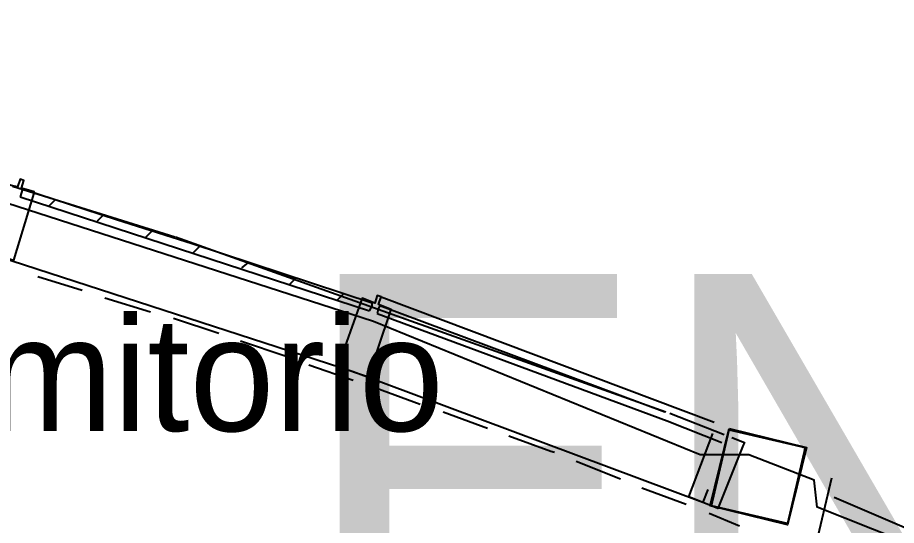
# Model space of a CAD drawing. Header units: feet. Extents: x -84 to 198, y -22 to 181.
# Drawn here: x 118.01 to 127.27, y 152.78 to 158.13 of the extents above; entities that cross this region are included whole.
import ezdxf
from ezdxf.enums import TextEntityAlignment as Align

# ---------------------------------------------------------------- set-up
doc = ezdxf.new("R2010")
doc.units = ezdxf.units.FT
for name, color, linetype in [('A-AREA-UNIDAD', 30, 'CONTINUOUS'), ('A-LINEA', 7, 'CONTINUOUS'), ('A-NOMBRE-ESPACIO', 2, 'CONTINUOUS'), ('A-TEXTO-PDF', 3, 'CONTINUOUS')]:
    doc.layers.add(name, color=color, linetype=linetype)

msp = doc.modelspace()

# ---------------------------------------------------------------- linework, layer by layer
at = {"layer": 'A-AREA-UNIDAD'}
msp.add_lwpolyline([(135.552, 150.1689), (133.952, 150.0622), (133.888, 150.7022), (130.272, 151.4489), (126.432, 152.9778), (126.4, 153.2622), (125.712, 153.5289), (125.2, 153.5289), (121.76, 154.9333), (117.68, 156.2489), (110.368, 158.1333)], dxfattribs=at)
at = {"layer": 'A-LINEA'}
for p, q in [((119.6678, 155.8221), (117.9592, 156.3547)), ((118.04, 156.2444), (121.72, 155.0444)), ((118.3467, 156.1511), (118.4133, 156.2178)), ((118.8533, 155.9911), (118.92, 156.0578)), ((119.36, 155.8178), (119.4267, 155.8844)), ((124.8383, 153.9785), (119.6761, 155.8195)), ((119.8667, 155.6578), (119.9333, 155.7244)), ((117.8133, 155.6178), (121.5467, 154.4044)), ((120.3733, 155.4978), (120.44, 155.5511)), ((118.6933, 155.2578), (118.2267, 155.4044)), ((120.88, 155.3244), (120.9467, 155.3911)), ((121.3867, 155.1644), (121.4533, 155.2311)), ((121.84, 155.1911), (125.3467, 153.8711)), ((119.4133, 155.0311), (118.9333, 155.1778)), ((120.1333, 154.8044), (119.6533, 154.9644)), ((120.84, 154.5644), (120.36, 154.7244)), ((121.5467, 154.3111), (121.08, 154.4711)), ((121.5467, 154.4044), (125.2267, 153.0311)), ((122.2533, 154.0578), (121.7867, 154.2311)), ((122.96, 153.8044), (122.4933, 153.9778)), ((125.4533, 153.7378), (124.88, 153.9644)), ((124.36, 153.2711), (123.8933, 153.4578)), ((124.4267, 144.1378), (126.5867, 153.2844)), ((125.0533, 153.0044), (124.5867, 153.1778)), ((125.28, 153.1644), (125.2267, 153.0311)), ((128.373, 152.3212), (126.6125, 153.0769)), ((125.6133, 152.7778), (125.2933, 152.9111))]:
    msp.add_line(p, q, dxfattribs=at)
for points in [[(118.1867, 156.2844), (118.1867, 156.2978), (118.0533, 156.3378), (118.0533, 156.3378), (118.08, 156.4178), (118.04, 156.4311), (118.0133, 156.3511), (117.9467, 156.3644), (117.8667, 156.3911), (117.6533, 155.6711), (117.9733, 155.5778), (118.1867, 156.2844)], [(119.8533, 155.7511), (119.0533, 156.0044), (118.0667, 156.3244), (118.0667, 156.3244), (118.04, 156.2444)], [(121.72, 155.0444), (121.7467, 155.0978), (121.7467, 155.1244), (119.8533, 155.7511)], [(121.9333, 155.0178), (121.9467, 155.0578), (121.8133, 155.1111), (121.84, 155.1911), (121.8, 155.2044), (121.7733, 155.1244), (121.64, 155.1778), (121.6267, 155.1378), (121.3867, 154.4578), (121.7067, 154.3511), (121.9333, 155.0178)], [(124.8267, 153.9778), (121.8267, 155.0978), (121.8133, 155.0711), (121.8, 155.0178)], [(121.8, 155.0178), (124.8533, 153.8844), (125.4267, 153.6578)], [(125.5067, 153.8044), (126.32, 153.6044), (126.12, 152.7911), (125.3067, 152.9911), (125.5067, 153.8044)], [(125.5067, 153.7911), (126.3067, 153.6044), (126.12, 152.8044), (125.32, 152.9911), (125.5067, 153.7911)], [(123.6667, 153.5511), (123.6267, 153.5644), (123.1867, 153.7244)], [(125.5333, 153.7111), (125.6667, 153.6578), (125.6533, 153.6311), (125.3867, 152.9644), (125.08, 153.0844), (125.3333, 153.7511)]]:
    msp.add_lwpolyline(points, dxfattribs=at)

# ---------------------------------------------------------------- texts
at = {"layer": 'A-NOMBRE-ESPACIO'}
msp.add_text('Dormitorio', height=1.2, dxfattribs=at).set_placement((118.8, 153.7778), align=Align.CENTER)
at = {"layer": 'A-TEXTO-PDF'}
msp.add_text('ENCROACHMENT', height=4.186, dxfattribs=at).set_placement((144.8906, 151.2455), align=Align.CENTER)

doc.saveas('drawing.dxf')
